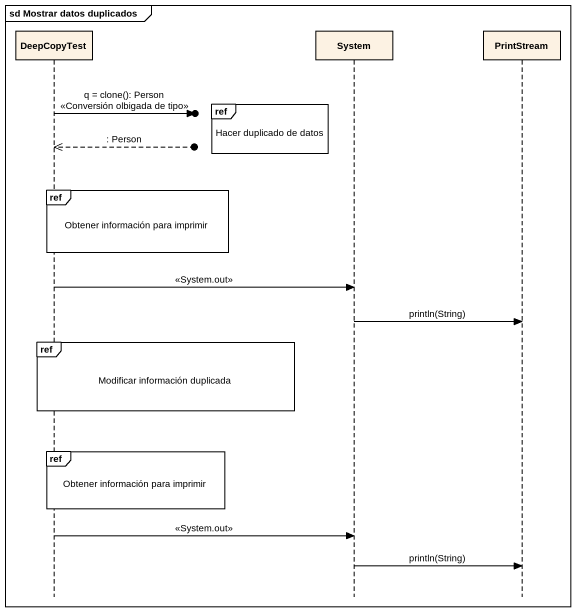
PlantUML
@startuml
mainframe sd Mostrar datos duplicados
hide footbox
participant DeepCopyTest
participant System
participant PrintStream

ref over System : Hacer duplicado de datos
DeepCopyTest ->o] : q = clone(): Person <<Conversión olbigada de tipo>>
DeepCopyTest <<--o] : : Person
ref over DeepCopyTest : Obtener información para imprimir
DeepCopyTest -> System : <<System.out>>
System -> PrintStream : println(String)
ref over DeepCopyTest : Modificar información duplicada
ref over DeepCopyTest : Obtener información para imprimir
DeepCopyTest -> System : <<System.out>>
System -> PrintStream : println(String)
@enduml
